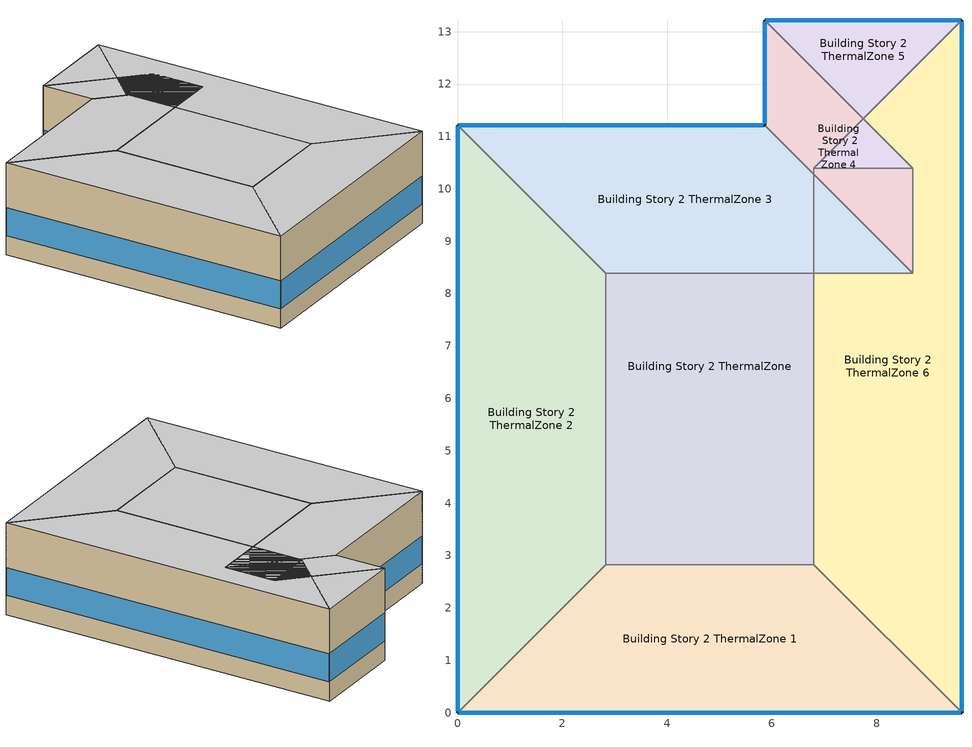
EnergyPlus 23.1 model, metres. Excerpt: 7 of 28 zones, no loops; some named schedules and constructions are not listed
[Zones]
Building Story 2 ThermalZone
 floor adiabatic (Typical Interior Floor): 6.8,2.83 2.83,2.83 2.83,8.39 8.69,8.39 8.69,10.39 6.8,10.39 z3.6
 wall adiabatic (Typical Interior Wall): 2.83,2.83 6.8,2.83 6.8,10.39 8.69,10.39 8.69,8.39 2.83,8.39 2.83,2.83 z3.6:7.2
 ceiling adiabatic (Typical Interior Ceiling): 6.8,10.39 8.69,10.39 8.69,8.39 2.83,8.39 2.83,2.83 6.8,2.83 z7.2
Building Story 2 ThermalZone 1
 floor adiabatic (Typical Interior Ceiling): 9.63,0 0,0 2.83,2.83 6.8,2.83 z3.6
 wall outside (Typical Insulated Steel Framed Exterior Wall R-12.99): 0,0 9.63,0 z3.6:7.2
 wall adiabatic (Typical Interior Wall): 9.63,0 6.8,2.83 2.83,2.83 0,0 z3.6:7.2
 window (U 0.55 SHGC 0.25): 0.03,0 9.6,0 z4.36:5.45
 ceiling adiabatic (Typical Interior Ceiling): 6.8,2.83 2.83,2.83 0,0 9.63,0 z7.2
Building Story 2 ThermalZone 2
 floor adiabatic (Typical Interior Ceiling): 0,0 0,11.22 2.83,8.39 2.83,2.83 z3.6
 wall outside (Typical Insulated Steel Framed Exterior Wall R-12.99): 0,11.22 0,0 z3.6:7.2
 wall adiabatic (Typical Interior Wall): 0,0 2.83,2.83 2.83,8.39 0,11.22 z3.6:7.2
 window (U 0.55 SHGC 0.25): 0,11.19 0,0.03 z4.36:5.45
 ceiling adiabatic (Typical Interior Floor): 2.83,2.83 2.83,8.39 0,11.22 0,0 z7.2
Building Story 2 ThermalZone 3
 floor adiabatic (Typical Interior Ceiling): 0,11.22 5.86,11.22 8.69,8.39 2.83,8.39 z3.6
 wall outside (Typical Insulated Steel Framed Exterior Wall R-12.99): 5.86,11.22 0,11.22 z3.6:7.2
 wall adiabatic (Typical Interior Wall): 0,11.22 2.83,8.39 8.69,8.39 5.86,11.22 z3.6:7.2
 window (U 0.55 SHGC 0.25): 5.84,11.22 0.03,11.22 z4.36:5.45
 ceiling adiabatic (Typical Interior Floor): 2.83,8.39 8.69,8.39 5.86,11.22 0,11.22 z7.2
Building Story 2 ThermalZone 4
 floor adiabatic (Typical Interior Ceiling): 5.86,11.22 5.86,13.22 8.69,10.39 8.69,8.39 z3.6
 wall outside (Typical Insulated Steel Framed Exterior Wall R-12.99): 5.86,13.22 5.86,11.22 z3.6:7.2
 wall adiabatic (Typical Interior Wall): 5.86,11.22 8.69,8.39 8.69,10.39 5.86,13.22 z3.6:7.2
 window (U 0.55 SHGC 0.25): 5.86,13.19 5.86,11.24 z4.36:5.47
 ceiling adiabatic (Typical Interior Floor): 8.69,8.39 8.69,10.39 5.86,13.22 5.86,11.22 z7.2
Building Story 2 ThermalZone 5
 floor adiabatic (Typical Interior Ceiling): 5.86,13.22 9.63,13.22 6.8,10.39 8.69,10.39 z3.6
 wall outside (Typical Insulated Steel Framed Exterior Wall R-12.99): 9.63,13.22 5.86,13.22 z3.6:7.2
 wall adiabatic (Typical Interior Wall): 5.86,13.22 8.69,10.39 6.8,10.39 9.63,13.22 z3.6:7.2
 window (U 0.55 SHGC 0.25): 9.6,13.22 5.89,13.22 z4.36:5.46
 ceiling adiabatic (Typical Interior Floor): 8.69,10.39 6.8,10.39 9.63,13.22 5.86,13.22 z7.2
Building Story 2 ThermalZone 6
 floor adiabatic (Typical Interior Ceiling): 9.63,13.22 9.63,0 6.8,2.83 6.8,10.39 z3.6
 wall outside (Typical Insulated Steel Framed Exterior Wall R-12.99): 9.63,0 9.63,13.22 z3.6:7.2
 wall adiabatic (Typical Interior Wall): 9.63,13.22 6.8,10.39 6.8,2.83 9.63,0 z3.6:7.2
 window (U 0.55 SHGC 0.25): 9.63,0.03 9.63,13.19 z4.36:5.45
 ceiling adiabatic (Typical Interior Floor): 6.8,10.39 6.8,2.83 9.63,0 9.63,13.22 z7.2
[Schedule:Week:Daily]
SchoolSecondary BLDG_LIGHT_MECHANICAL_SCH_2013 Week Rule - Aug30-Sep5: SchoolSecondary BLDG_LIGHT_MECHANICAL_SCH_2013 Wknd Day 1, SchoolSecondary BLDG_LIGHT_MECHANICAL_SCH_2013 Wkdy Day 1, SchoolSecondary BLDG_LIGHT_MECHANICAL_SCH_2013 Wkdy Day 2, SchoolSecondary BLDG_LIGHT_MECHANICAL_SCH_2013 Wkdy Day 2, SchoolSecondary BLDG_LIGHT_MECHANICAL_SCH_2013 Wkdy Day 2, SchoolSecondary BLDG_LIGHT_MECHANICAL_SCH_2013 Wkdy Day 2, SchoolSecondary BLDG_LIGHT_MECHANICAL_SCH_2013 Default, SchoolSecondary BLDG_LIGHT_MECHANICAL_SCH_2013 Default, SchoolSecondary BLDG_LIGHT_MECHANICAL_SCH_2013 Summer Design Day, SchoolSecondary BLDG_LIGHT_MECHANICAL_SCH_2013 Winter Design Day, SchoolSecondary BLDG_LIGHT_MECHANICAL_SCH_2013 Default, SchoolSecondary BLDG_LIGHT_MECHANICAL_SCH_2013 Default
SchoolSecondary BLDG_LIGHT_MECHANICAL_SCH_2013 Week Rule - Sep6-Dec31: SchoolSecondary BLDG_LIGHT_MECHANICAL_SCH_2013 Default, SchoolSecondary BLDG_LIGHT_MECHANICAL_SCH_2013 Wkdy Day 2, SchoolSecondary BLDG_LIGHT_MECHANICAL_SCH_2013 Wkdy Day 2, SchoolSecondary BLDG_LIGHT_MECHANICAL_SCH_2013 Wkdy Day 2, SchoolSecondary BLDG_LIGHT_MECHANICAL_SCH_2013 Wkdy Day 2, SchoolSecondary BLDG_LIGHT_MECHANICAL_SCH_2013 Wkdy Day 2, SchoolSecondary BLDG_LIGHT_MECHANICAL_SCH_2013 Default, SchoolSecondary BLDG_LIGHT_MECHANICAL_SCH_2013 Default, SchoolSecondary BLDG_LIGHT_MECHANICAL_SCH_2013 Summer Design Day, SchoolSecondary BLDG_LIGHT_MECHANICAL_SCH_2013 Winter Design Day, SchoolSecondary BLDG_LIGHT_MECHANICAL_SCH_2013 Default, SchoolSecondary BLDG_LIGHT_MECHANICAL_SCH_2013 Default
SchoolSecondary BLDG_LIGHT_OFFICE_SCH_2013 Week Rule - Jan1-Jan3: SchoolSecondary BLDG_LIGHT_OFFICE_SCH_2013 Wkdy Day, SchoolSecondary BLDG_LIGHT_OFFICE_SCH_2013 Wkdy Day, SchoolSecondary BLDG_LIGHT_OFFICE_SCH_2013 Wkdy Day, SchoolSecondary BLDG_LIGHT_OFFICE_SCH_2013 Wkdy Day, SchoolSecondary BLDG_LIGHT_OFFICE_SCH_2013 Wkdy Day, SchoolSecondary BLDG_LIGHT_OFFICE_SCH_2013 Wkdy Day, SchoolSecondary BLDG_LIGHT_OFFICE_SCH_2013 Wknd Day, SchoolSecondary BLDG_LIGHT_OFFICE_SCH_2013 Default, SchoolSecondary BLDG_LIGHT_OFFICE_SCH_2013 Summer Design Day, SchoolSecondary BLDG_LIGHT_OFFICE_SCH_2013 Winter Design Day, SchoolSecondary BLDG_LIGHT_OFFICE_SCH_2013 Default, SchoolSecondary BLDG_LIGHT_OFFICE_SCH_2013 Default
SchoolSecondary BLDG_LIGHT_OFFICE_SCH_2013 Week Rule - Jan4-Jun27: SchoolSecondary BLDG_LIGHT_OFFICE_SCH_2013 Wknd Day, SchoolSecondary BLDG_LIGHT_OFFICE_SCH_2013 Wkdy Day, SchoolSecondary BLDG_LIGHT_OFFICE_SCH_2013 Wkdy Day, SchoolSecondary BLDG_LIGHT_OFFICE_SCH_2013 Wkdy Day, SchoolSecondary BLDG_LIGHT_OFFICE_SCH_2013 Wkdy Day, SchoolSecondary BLDG_LIGHT_OFFICE_SCH_2013 Wkdy Day, SchoolSecondary BLDG_LIGHT_OFFICE_SCH_2013 Wknd Day, SchoolSecondary BLDG_LIGHT_OFFICE_SCH_2013 Default, SchoolSecondary BLDG_LIGHT_OFFICE_SCH_2013 Summer Design Day, SchoolSecondary BLDG_LIGHT_OFFICE_SCH_2013 Winter Design Day, SchoolSecondary BLDG_LIGHT_OFFICE_SCH_2013 Default, SchoolSecondary BLDG_LIGHT_OFFICE_SCH_2013 Default
SchoolSecondary BLDG_LIGHT_OFFICE_SCH_2013 Week Rule - Jun28-Jul4: SchoolSecondary BLDG_LIGHT_OFFICE_SCH_2013 Wknd Day, SchoolSecondary BLDG_LIGHT_OFFICE_SCH_2013 Wkdy Day, SchoolSecondary BLDG_LIGHT_OFFICE_SCH_2013 Wkdy Day, SchoolSecondary BLDG_LIGHT_OFFICE_SCH_2013 Wkdy Day 1, SchoolSecondary BLDG_LIGHT_OFFICE_SCH_2013 Wkdy Day 1, SchoolSecondary BLDG_LIGHT_OFFICE_SCH_2013 Wkdy Day 1, SchoolSecondary BLDG_LIGHT_OFFICE_SCH_2013 Wknd Day 1, SchoolSecondary BLDG_LIGHT_OFFICE_SCH_2013 Default, SchoolSecondary BLDG_LIGHT_OFFICE_SCH_2013 Summer Design Day, SchoolSecondary BLDG_LIGHT_OFFICE_SCH_2013 Winter Design Day, SchoolSecondary BLDG_LIGHT_OFFICE_SCH_2013 Default, SchoolSecondary BLDG_LIGHT_OFFICE_SCH_2013 Default
SchoolSecondary BLDG_LIGHT_OFFICE_SCH_2013 Week Rule - Jul5-Aug29: SchoolSecondary BLDG_LIGHT_OFFICE_SCH_2013 Wknd Day 1, SchoolSecondary BLDG_LIGHT_OFFICE_SCH_2013 Wkdy Day 1, SchoolSecondary BLDG_LIGHT_OFFICE_SCH_2013 Wkdy Day 1, SchoolSecondary BLDG_LIGHT_OFFICE_SCH_2013 Wkdy Day 1, SchoolSecondary BLDG_LIGHT_OFFICE_SCH_2013 Wkdy Day 1, SchoolSecondary BLDG_LIGHT_OFFICE_SCH_2013 Wkdy Day 1, SchoolSecondary BLDG_LIGHT_OFFICE_SCH_2013 Wknd Day 1, SchoolSecondary BLDG_LIGHT_OFFICE_SCH_2013 Default, SchoolSecondary BLDG_LIGHT_OFFICE_SCH_2013 Summer Design Day, SchoolSecondary BLDG_LIGHT_OFFICE_SCH_2013 Winter Design Day, SchoolSecondary BLDG_LIGHT_OFFICE_SCH_2013 Default, SchoolSecondary BLDG_LIGHT_OFFICE_SCH_2013 Default
SchoolSecondary BLDG_LIGHT_OFFICE_SCH_2013 Week Rule - Aug30-Sep5: SchoolSecondary BLDG_LIGHT_OFFICE_SCH_2013 Wknd Day 1, SchoolSecondary BLDG_LIGHT_OFFICE_SCH_2013 Wkdy Day 1, SchoolSecondary BLDG_LIGHT_OFFICE_SCH_2013 Wkdy Day 2, SchoolSecondary BLDG_LIGHT_OFFICE_SCH_2013 Wkdy Day 2, SchoolSecondary BLDG_LIGHT_OFFICE_SCH_2013 Wkdy Day 2, SchoolSecondary BLDG_LIGHT_OFFICE_SCH_2013 Wkdy Day 2, SchoolSecondary BLDG_LIGHT_OFFICE_SCH_2013 Default, SchoolSecondary BLDG_LIGHT_OFFICE_SCH_2013 Default, SchoolSecondary BLDG_LIGHT_OFFICE_SCH_2013 Summer Design Day, SchoolSecondary BLDG_LIGHT_OFFICE_SCH_2013 Winter Design Day, SchoolSecondary BLDG_LIGHT_OFFICE_SCH_2013 Default, SchoolSecondary BLDG_LIGHT_OFFICE_SCH_2013 Default
SchoolSecondary BLDG_LIGHT_OFFICE_SCH_2013 Week Rule - Sep6-Dec31: SchoolSecondary BLDG_LIGHT_OFFICE_SCH_2013 Default, SchoolSecondary BLDG_LIGHT_OFFICE_SCH_2013 Wkdy Day 2, SchoolSecondary BLDG_LIGHT_OFFICE_SCH_2013 Wkdy Day 2, SchoolSecondary BLDG_LIGHT_OFFICE_SCH_2013 Wkdy Day 2, SchoolSecondary BLDG_LIGHT_OFFICE_SCH_2013 Wkdy Day 2, SchoolSecondary BLDG_LIGHT_OFFICE_SCH_2013 Wkdy Day 2, SchoolSecondary BLDG_LIGHT_OFFICE_SCH_2013 Default, SchoolSecondary BLDG_LIGHT_OFFICE_SCH_2013 Default, SchoolSecondary BLDG_LIGHT_OFFICE_SCH_2013 Summer Design Day, SchoolSecondary BLDG_LIGHT_OFFICE_SCH_2013 Winter Design Day, SchoolSecondary BLDG_LIGHT_OFFICE_SCH_2013 Default, SchoolSecondary BLDG_LIGHT_OFFICE_SCH_2013 Default
SchoolSecondary BLDG_LIGHT_BATH_SCH_2013 Week Rule - Jan1-Jan3: SchoolSecondary BLDG_LIGHT_BATH_SCH_2013 Wkdy Day, SchoolSecondary BLDG_LIGHT_BATH_SCH_2013 Wkdy Day, SchoolSecondary BLDG_LIGHT_BATH_SCH_2013 Wkdy Day, SchoolSecondary BLDG_LIGHT_BATH_SCH_2013 Wkdy Day, SchoolSecondary BLDG_LIGHT_BATH_SCH_2013 Wkdy Day, SchoolSecondary BLDG_LIGHT_BATH_SCH_2013 Wkdy Day, SchoolSecondary BLDG_LIGHT_BATH_SCH_2013 Wknd Day, SchoolSecondary BLDG_LIGHT_BATH_SCH_2013 Default, SchoolSecondary BLDG_LIGHT_BATH_SCH_2013 Summer Design Day, SchoolSecondary BLDG_LIGHT_BATH_SCH_2013 Winter Design Day, SchoolSecondary BLDG_LIGHT_BATH_SCH_2013 Default, SchoolSecondary BLDG_LIGHT_BATH_SCH_2013 Default
SchoolSecondary BLDG_LIGHT_BATH_SCH_2013 Week Rule - Jan4-Jun27: SchoolSecondary BLDG_LIGHT_BATH_SCH_2013 Wknd Day, SchoolSecondary BLDG_LIGHT_BATH_SCH_2013 Wkdy Day, SchoolSecondary BLDG_LIGHT_BATH_SCH_2013 Wkdy Day, SchoolSecondary BLDG_LIGHT_BATH_SCH_2013 Wkdy Day, SchoolSecondary BLDG_LIGHT_BATH_SCH_2013 Wkdy Day, SchoolSecondary BLDG_LIGHT_BATH_SCH_2013 Wkdy Day, SchoolSecondary BLDG_LIGHT_BATH_SCH_2013 Wknd Day, SchoolSecondary BLDG_LIGHT_BATH_SCH_2013 Default, SchoolSecondary BLDG_LIGHT_BATH_SCH_2013 Summer Design Day, SchoolSecondary BLDG_LIGHT_BATH_SCH_2013 Winter Design Day, SchoolSecondary BLDG_LIGHT_BATH_SCH_2013 Default, SchoolSecondary BLDG_LIGHT_BATH_SCH_2013 Default
SchoolSecondary BLDG_LIGHT_BATH_SCH_2013 Week Rule - Jun28-Jul4: SchoolSecondary BLDG_LIGHT_BATH_SCH_2013 Wknd Day, SchoolSecondary BLDG_LIGHT_BATH_SCH_2013 Wkdy Day, SchoolSecondary BLDG_LIGHT_BATH_SCH_2013 Wkdy Day, SchoolSecondary BLDG_LIGHT_BATH_SCH_2013 Wkdy Day 1, SchoolSecondary BLDG_LIGHT_BATH_SCH_2013 Wkdy Day 1, SchoolSecondary BLDG_LIGHT_BATH_SCH_2013 Wkdy Day 1, SchoolSecondary BLDG_LIGHT_BATH_SCH_2013 Wknd Day 1, SchoolSecondary BLDG_LIGHT_BATH_SCH_2013 Default, SchoolSecondary BLDG_LIGHT_BATH_SCH_2013 Summer Design Day, SchoolSecondary BLDG_LIGHT_BATH_SCH_2013 Winter Design Day, SchoolSecondary BLDG_LIGHT_BATH_SCH_2013 Default, SchoolSecondary BLDG_LIGHT_BATH_SCH_2013 Default
SchoolSecondary BLDG_LIGHT_BATH_SCH_2013 Week Rule - Jul5-Aug29: SchoolSecondary BLDG_LIGHT_BATH_SCH_2013 Wknd Day 1, SchoolSecondary BLDG_LIGHT_BATH_SCH_2013 Wkdy Day 1, SchoolSecondary BLDG_LIGHT_BATH_SCH_2013 Wkdy Day 1, SchoolSecondary BLDG_LIGHT_BATH_SCH_2013 Wkdy Day 1, SchoolSecondary BLDG_LIGHT_BATH_SCH_2013 Wkdy Day 1, SchoolSecondary BLDG_LIGHT_BATH_SCH_2013 Wkdy Day 1, SchoolSecondary BLDG_LIGHT_BATH_SCH_2013 Wknd Day 1, SchoolSecondary BLDG_LIGHT_BATH_SCH_2013 Default, SchoolSecondary BLDG_LIGHT_BATH_SCH_2013 Summer Design Day, SchoolSecondary BLDG_LIGHT_BATH_SCH_2013 Winter Design Day, SchoolSecondary BLDG_LIGHT_BATH_SCH_2013 Default, SchoolSecondary BLDG_LIGHT_BATH_SCH_2013 Default
SchoolSecondary BLDG_LIGHT_BATH_SCH_2013 Week Rule - Aug30-Sep5: SchoolSecondary BLDG_LIGHT_BATH_SCH_2013 Wknd Day 1, SchoolSecondary BLDG_LIGHT_BATH_SCH_2013 Wkdy Day 1, SchoolSecondary BLDG_LIGHT_BATH_SCH_2013 Wkdy Day 2, SchoolSecondary BLDG_LIGHT_BATH_SCH_2013 Wkdy Day 2, SchoolSecondary BLDG_LIGHT_BATH_SCH_2013 Wkdy Day 2, SchoolSecondary BLDG_LIGHT_BATH_SCH_2013 Wkdy Day 2, SchoolSecondary BLDG_LIGHT_BATH_SCH_2013 Default, SchoolSecondary BLDG_LIGHT_BATH_SCH_2013 Default, SchoolSecondary BLDG_LIGHT_BATH_SCH_2013 Summer Design Day, SchoolSecondary BLDG_LIGHT_BATH_SCH_2013 Winter Design Day, SchoolSecondary BLDG_LIGHT_BATH_SCH_2013 Default, SchoolSecondary BLDG_LIGHT_BATH_SCH_2013 Default
SchoolSecondary BLDG_LIGHT_BATH_SCH_2013 Week Rule - Sep6-Dec31: SchoolSecondary BLDG_LIGHT_BATH_SCH_2013 Default, SchoolSecondary BLDG_LIGHT_BATH_SCH_2013 Wkdy Day 2, SchoolSecondary BLDG_LIGHT_BATH_SCH_2013 Wkdy Day 2, SchoolSecondary BLDG_LIGHT_BATH_SCH_2013 Wkdy Day 2, SchoolSecondary BLDG_LIGHT_BATH_SCH_2013 Wkdy Day 2, SchoolSecondary BLDG_LIGHT_BATH_SCH_2013 Wkdy Day 2, SchoolSecondary BLDG_LIGHT_BATH_SCH_2013 Default, SchoolSecondary BLDG_LIGHT_BATH_SCH_2013 Default, SchoolSecondary BLDG_LIGHT_BATH_SCH_2013 Summer Design Day, SchoolSecondary BLDG_LIGHT_BATH_SCH_2013 Winter Design Day, SchoolSecondary BLDG_LIGHT_BATH_SCH_2013 Default, SchoolSecondary BLDG_LIGHT_BATH_SCH_2013 Default
SchoolSecondary BLDG_OCC_SCH_Auditorium Week Rule - Jan1-Jan3: SchoolSecondary BLDG_OCC_SCH_Auditorium Wkdy|SmrDsn Day, SchoolSecondary BLDG_OCC_SCH_Auditorium Wkdy|SmrDsn Day, SchoolSecondary BLDG_OCC_SCH_Auditorium Wkdy|SmrDsn Day, SchoolSecondary BLDG_OCC_SCH_Auditorium Wkdy|SmrDsn Day, SchoolSecondary BLDG_OCC_SCH_Auditorium Wkdy|SmrDsn Day, SchoolSecondary BLDG_OCC_SCH_Auditorium Wkdy|SmrDsn Day, SchoolSecondary BLDG_OCC_SCH_Auditorium Wknd Day, SchoolSecondary BLDG_OCC_SCH_Auditorium Default, SchoolSecondary BLDG_OCC_SCH_Auditorium Summer Design Day, SchoolSecondary BLDG_OCC_SCH_Auditorium Winter Design Day, SchoolSecondary BLDG_OCC_SCH_Auditorium Default, SchoolSecondary BLDG_OCC_SCH_Auditorium Default
SchoolSecondary BLDG_OCC_SCH_Auditorium Week Rule - Jan4-Jun27: SchoolSecondary BLDG_OCC_SCH_Auditorium Wknd Day, SchoolSecondary BLDG_OCC_SCH_Auditorium Wkdy|SmrDsn Day, SchoolSecondary BLDG_OCC_SCH_Auditorium Wkdy|SmrDsn Day, SchoolSecondary BLDG_OCC_SCH_Auditorium Wkdy|SmrDsn Day, SchoolSecondary BLDG_OCC_SCH_Auditorium Wkdy|SmrDsn Day, SchoolSecondary BLDG_OCC_SCH_Auditorium Wkdy|SmrDsn Day, SchoolSecondary BLDG_OCC_SCH_Auditorium Wknd Day, SchoolSecondary BLDG_OCC_SCH_Auditorium Default, SchoolSecondary BLDG_OCC_SCH_Auditorium Summer Design Day, SchoolSecondary BLDG_OCC_SCH_Auditorium Winter Design Day, SchoolSecondary BLDG_OCC_SCH_Auditorium Default, SchoolSecondary BLDG_OCC_SCH_Auditorium Default
SchoolSecondary BLDG_OCC_SCH_Auditorium Week Rule - Jun28-Jul4: SchoolSecondary BLDG_OCC_SCH_Auditorium Wknd Day, SchoolSecondary BLDG_OCC_SCH_Auditorium Wkdy|SmrDsn Day, SchoolSecondary BLDG_OCC_SCH_Auditorium Wkdy|SmrDsn Day, SchoolSecondary BLDG_OCC_SCH_Auditorium Wkdy|SmrDsn Day 1, SchoolSecondary BLDG_OCC_SCH_Auditorium Wkdy|SmrDsn Day 1, SchoolSecondary BLDG_OCC_SCH_Auditorium Wkdy|SmrDsn Day 1, SchoolSecondary BLDG_OCC_SCH_Auditorium Wknd Day 1, SchoolSecondary BLDG_OCC_SCH_Auditorium Default, SchoolSecondary BLDG_OCC_SCH_Auditorium Summer Design Day, SchoolSecondary BLDG_OCC_SCH_Auditorium Winter Design Day, SchoolSecondary BLDG_OCC_SCH_Auditorium Default, SchoolSecondary BLDG_OCC_SCH_Auditorium Default
SchoolSecondary BLDG_OCC_SCH_Auditorium Week Rule - Jul5-Aug29: SchoolSecondary BLDG_OCC_SCH_Auditorium Wknd Day 1, SchoolSecondary BLDG_OCC_SCH_Auditorium Wkdy|SmrDsn Day 1, SchoolSecondary BLDG_OCC_SCH_Auditorium Wkdy|SmrDsn Day 1, SchoolSecondary BLDG_OCC_SCH_Auditorium Wkdy|SmrDsn Day 1, SchoolSecondary BLDG_OCC_SCH_Auditorium Wkdy|SmrDsn Day 1, SchoolSecondary BLDG_OCC_SCH_Auditorium Wkdy|SmrDsn Day 1, SchoolSecondary BLDG_OCC_SCH_Auditorium Wknd Day 1, SchoolSecondary BLDG_OCC_SCH_Auditorium Default, SchoolSecondary BLDG_OCC_SCH_Auditorium Summer Design Day, SchoolSecondary BLDG_OCC_SCH_Auditorium Winter Design Day, SchoolSecondary BLDG_OCC_SCH_Auditorium Default, SchoolSecondary BLDG_OCC_SCH_Auditorium Default
SchoolSecondary BLDG_OCC_SCH_Auditorium Week Rule - Aug30-Sep5: SchoolSecondary BLDG_OCC_SCH_Auditorium Wknd Day 1, SchoolSecondary BLDG_OCC_SCH_Auditorium Wkdy|SmrDsn Day 1, SchoolSecondary BLDG_OCC_SCH_Auditorium Wkdy|SmrDsn Day 2, SchoolSecondary BLDG_OCC_SCH_Auditorium Wkdy|SmrDsn Day 2, SchoolSecondary BLDG_OCC_SCH_Auditorium Wkdy|SmrDsn Day 2, SchoolSecondary BLDG_OCC_SCH_Auditorium Wkdy|SmrDsn Day 2, SchoolSecondary BLDG_OCC_SCH_Auditorium Default, SchoolSecondary BLDG_OCC_SCH_Auditorium Default, SchoolSecondary BLDG_OCC_SCH_Auditorium Summer Design Day, SchoolSecondary BLDG_OCC_SCH_Auditorium Winter Design Day, SchoolSecondary BLDG_OCC_SCH_Auditorium Default, SchoolSecondary BLDG_OCC_SCH_Auditorium Default
SchoolSecondary BLDG_OCC_SCH_Auditorium Week Rule - Sep6-Dec31: SchoolSecondary BLDG_OCC_SCH_Auditorium Default, SchoolSecondary BLDG_OCC_SCH_Auditorium Wkdy|SmrDsn Day 2, SchoolSecondary BLDG_OCC_SCH_Auditorium Wkdy|SmrDsn Day 2, SchoolSecondary BLDG_OCC_SCH_Auditorium Wkdy|SmrDsn Day 2, SchoolSecondary BLDG_OCC_SCH_Auditorium Wkdy|SmrDsn Day 2, SchoolSecondary BLDG_OCC_SCH_Auditorium Wkdy|SmrDsn Day 2, SchoolSecondary BLDG_OCC_SCH_Auditorium Default, SchoolSecondary BLDG_OCC_SCH_Auditorium Default, SchoolSecondary BLDG_OCC_SCH_Auditorium Summer Design Day, SchoolSecondary BLDG_OCC_SCH_Auditorium Winter Design Day, SchoolSecondary BLDG_OCC_SCH_Auditorium Default, SchoolSecondary BLDG_OCC_SCH_Auditorium Default
SchoolSecondary ACTIVITY_SCH Week Rule - Jan1-Dec31: SchoolSecondary ACTIVITY_SCH Default, SchoolSecondary ACTIVITY_SCH Default, SchoolSecondary ACTIVITY_SCH Default, SchoolSecondary ACTIVITY_SCH Default, SchoolSecondary ACTIVITY_SCH Default, SchoolSecondary ACTIVITY_SCH Default, SchoolSecondary ACTIVITY_SCH Default, SchoolSecondary ACTIVITY_SCH Default, SchoolSecondary ACTIVITY_SCH Summer Design Day, SchoolSecondary ACTIVITY_SCH Winter Design Day, SchoolSecondary ACTIVITY_SCH Default, SchoolSecondary ACTIVITY_SCH Default
SchoolSecondary BLDG_OCC_SCH_Cafeteria Week Rule - Jan1-Jan3: SchoolSecondary BLDG_OCC_SCH_Cafeteria Wkdy|SmrDsn Day, SchoolSecondary BLDG_OCC_SCH_Cafeteria Wkdy|SmrDsn Day, SchoolSecondary BLDG_OCC_SCH_Cafeteria Wkdy|SmrDsn Day, SchoolSecondary BLDG_OCC_SCH_Cafeteria Wkdy|SmrDsn Day, SchoolSecondary BLDG_OCC_SCH_Cafeteria Wkdy|SmrDsn Day, SchoolSecondary BLDG_OCC_SCH_Cafeteria Wkdy|SmrDsn Day, SchoolSecondary BLDG_OCC_SCH_Cafeteria Wknd Day, SchoolSecondary BLDG_OCC_SCH_Cafeteria Default, SchoolSecondary BLDG_OCC_SCH_Cafeteria Summer Design Day, SchoolSecondary BLDG_OCC_SCH_Cafeteria Winter Design Day, SchoolSecondary BLDG_OCC_SCH_Cafeteria Default, SchoolSecondary BLDG_OCC_SCH_Cafeteria Default
SchoolSecondary BLDG_OCC_SCH_Cafeteria Week Rule - Jan4-Jun27: SchoolSecondary BLDG_OCC_SCH_Cafeteria Wknd Day, SchoolSecondary BLDG_OCC_SCH_Cafeteria Wkdy|SmrDsn Day, SchoolSecondary BLDG_OCC_SCH_Cafeteria Wkdy|SmrDsn Day, SchoolSecondary BLDG_OCC_SCH_Cafeteria Wkdy|SmrDsn Day, SchoolSecondary BLDG_OCC_SCH_Cafeteria Wkdy|SmrDsn Day, SchoolSecondary BLDG_OCC_SCH_Cafeteria Wkdy|SmrDsn Day, SchoolSecondary BLDG_OCC_SCH_Cafeteria Wknd Day, SchoolSecondary BLDG_OCC_SCH_Cafeteria Default, SchoolSecondary BLDG_OCC_SCH_Cafeteria Summer Design Day, SchoolSecondary BLDG_OCC_SCH_Cafeteria Winter Design Day, SchoolSecondary BLDG_OCC_SCH_Cafeteria Default, SchoolSecondary BLDG_OCC_SCH_Cafeteria Default
SchoolSecondary BLDG_OCC_SCH_Cafeteria Week Rule - Jun28-Jul4: SchoolSecondary BLDG_OCC_SCH_Cafeteria Wknd Day, SchoolSecondary BLDG_OCC_SCH_Cafeteria Wkdy|SmrDsn Day, SchoolSecondary BLDG_OCC_SCH_Cafeteria Wkdy|SmrDsn Day, SchoolSecondary BLDG_OCC_SCH_Cafeteria Wkdy|SmrDsn Day 1, SchoolSecondary BLDG_OCC_SCH_Cafeteria Wkdy|SmrDsn Day 1, SchoolSecondary BLDG_OCC_SCH_Cafeteria Wkdy|SmrDsn Day 1, SchoolSecondary BLDG_OCC_SCH_Cafeteria Wknd Day 1, SchoolSecondary BLDG_OCC_SCH_Cafeteria Default, SchoolSecondary BLDG_OCC_SCH_Cafeteria Summer Design Day, SchoolSecondary BLDG_OCC_SCH_Cafeteria Winter Design Day, SchoolSecondary BLDG_OCC_SCH_Cafeteria Default, SchoolSecondary BLDG_OCC_SCH_Cafeteria Default
SchoolSecondary BLDG_OCC_SCH_Cafeteria Week Rule - Jul5-Aug29: SchoolSecondary BLDG_OCC_SCH_Cafeteria Wknd Day 1, SchoolSecondary BLDG_OCC_SCH_Cafeteria Wkdy|SmrDsn Day 1, SchoolSecondary BLDG_OCC_SCH_Cafeteria Wkdy|SmrDsn Day 1, SchoolSecondary BLDG_OCC_SCH_Cafeteria Wkdy|SmrDsn Day 1, SchoolSecondary BLDG_OCC_SCH_Cafeteria Wkdy|SmrDsn Day 1, SchoolSecondary BLDG_OCC_SCH_Cafeteria Wkdy|SmrDsn Day 1, SchoolSecondary BLDG_OCC_SCH_Cafeteria Wknd Day 1, SchoolSecondary BLDG_OCC_SCH_Cafeteria Default, SchoolSecondary BLDG_OCC_SCH_Cafeteria Summer Design Day, SchoolSecondary BLDG_OCC_SCH_Cafeteria Winter Design Day, SchoolSecondary BLDG_OCC_SCH_Cafeteria Default, SchoolSecondary BLDG_OCC_SCH_Cafeteria Default
SchoolSecondary BLDG_OCC_SCH_Cafeteria Week Rule - Aug30-Sep5: SchoolSecondary BLDG_OCC_SCH_Cafeteria Wknd Day 1, SchoolSecondary BLDG_OCC_SCH_Cafeteria Wkdy|SmrDsn Day 1, SchoolSecondary BLDG_OCC_SCH_Cafeteria Wkdy|SmrDsn Day 2, SchoolSecondary BLDG_OCC_SCH_Cafeteria Wkdy|SmrDsn Day 2, SchoolSecondary BLDG_OCC_SCH_Cafeteria Wkdy|SmrDsn Day 2, SchoolSecondary BLDG_OCC_SCH_Cafeteria Wkdy|SmrDsn Day 2, SchoolSecondary BLDG_OCC_SCH_Cafeteria Default, SchoolSecondary BLDG_OCC_SCH_Cafeteria Default, SchoolSecondary BLDG_OCC_SCH_Cafeteria Summer Design Day, SchoolSecondary BLDG_OCC_SCH_Cafeteria Winter Design Day, SchoolSecondary BLDG_OCC_SCH_Cafeteria Default, SchoolSecondary BLDG_OCC_SCH_Cafeteria Default
SchoolSecondary BLDG_OCC_SCH_Cafeteria Week Rule - Sep6-Dec31: SchoolSecondary BLDG_OCC_SCH_Cafeteria Default, SchoolSecondary BLDG_OCC_SCH_Cafeteria Wkdy|SmrDsn Day 2, SchoolSecondary BLDG_OCC_SCH_Cafeteria Wkdy|SmrDsn Day 2, SchoolSecondary BLDG_OCC_SCH_Cafeteria Wkdy|SmrDsn Day 2, SchoolSecondary BLDG_OCC_SCH_Cafeteria Wkdy|SmrDsn Day 2, SchoolSecondary BLDG_OCC_SCH_Cafeteria Wkdy|SmrDsn Day 2, SchoolSecondary BLDG_OCC_SCH_Cafeteria Default, SchoolSecondary BLDG_OCC_SCH_Cafeteria Default, SchoolSecondary BLDG_OCC_SCH_Cafeteria Summer Design Day, SchoolSecondary BLDG_OCC_SCH_Cafeteria Winter Design Day, SchoolSecondary BLDG_OCC_SCH_Cafeteria Default, SchoolSecondary BLDG_OCC_SCH_Cafeteria Default
SchoolSecondary BLDG_OCC_SCH_Extend Week Rule - Jan1-Jan3: SchoolSecondary BLDG_OCC_SCH_Extend Wkdy|SmrDsn Day, SchoolSecondary BLDG_OCC_SCH_Extend Wkdy|SmrDsn Day, SchoolSecondary BLDG_OCC_SCH_Extend Wkdy|SmrDsn Day, SchoolSecondary BLDG_OCC_SCH_Extend Wkdy|SmrDsn Day, SchoolSecondary BLDG_OCC_SCH_Extend Wkdy|SmrDsn Day, SchoolSecondary BLDG_OCC_SCH_Extend Wkdy|SmrDsn Day, SchoolSecondary BLDG_OCC_SCH_Extend Wknd Day, SchoolSecondary BLDG_OCC_SCH_Extend Default, SchoolSecondary BLDG_OCC_SCH_Extend Summer Design Day, SchoolSecondary BLDG_OCC_SCH_Extend Winter Design Day, SchoolSecondary BLDG_OCC_SCH_Extend Default, SchoolSecondary BLDG_OCC_SCH_Extend Default
SchoolSecondary BLDG_OCC_SCH_Extend Week Rule - Jan4-Jun27: SchoolSecondary BLDG_OCC_SCH_Extend Wknd Day, SchoolSecondary BLDG_OCC_SCH_Extend Wkdy|SmrDsn Day, SchoolSecondary BLDG_OCC_SCH_Extend Wkdy|SmrDsn Day, SchoolSecondary BLDG_OCC_SCH_Extend Wkdy|SmrDsn Day, SchoolSecondary BLDG_OCC_SCH_Extend Wkdy|SmrDsn Day, SchoolSecondary BLDG_OCC_SCH_Extend Wkdy|SmrDsn Day, SchoolSecondary BLDG_OCC_SCH_Extend Wknd Day, SchoolSecondary BLDG_OCC_SCH_Extend Default, SchoolSecondary BLDG_OCC_SCH_Extend Summer Design Day, SchoolSecondary BLDG_OCC_SCH_Extend Winter Design Day, SchoolSecondary BLDG_OCC_SCH_Extend Default, SchoolSecondary BLDG_OCC_SCH_Extend Default
SchoolSecondary BLDG_OCC_SCH_Extend Week Rule - Jun28-Jul4: SchoolSecondary BLDG_OCC_SCH_Extend Wknd Day, SchoolSecondary BLDG_OCC_SCH_Extend Wkdy|SmrDsn Day, SchoolSecondary BLDG_OCC_SCH_Extend Wkdy|SmrDsn Day, SchoolSecondary BLDG_OCC_SCH_Extend Wkdy|SmrDsn Day 1, SchoolSecondary BLDG_OCC_SCH_Extend Wkdy|SmrDsn Day 1, SchoolSecondary BLDG_OCC_SCH_Extend Wkdy|SmrDsn Day 1, SchoolSecondary BLDG_OCC_SCH_Extend Wknd Day 1, SchoolSecondary BLDG_OCC_SCH_Extend Default, SchoolSecondary BLDG_OCC_SCH_Extend Summer Design Day, SchoolSecondary BLDG_OCC_SCH_Extend Winter Design Day, SchoolSecondary BLDG_OCC_SCH_Extend Default, SchoolSecondary BLDG_OCC_SCH_Extend Default
SchoolSecondary BLDG_OCC_SCH_Extend Week Rule - Jul5-Aug29: SchoolSecondary BLDG_OCC_SCH_Extend Wknd Day 1, SchoolSecondary BLDG_OCC_SCH_Extend Wkdy|SmrDsn Day 1, SchoolSecondary BLDG_OCC_SCH_Extend Wkdy|SmrDsn Day 1, SchoolSecondary BLDG_OCC_SCH_Extend Wkdy|SmrDsn Day 1, SchoolSecondary BLDG_OCC_SCH_Extend Wkdy|SmrDsn Day 1, SchoolSecondary BLDG_OCC_SCH_Extend Wkdy|SmrDsn Day 1, SchoolSecondary BLDG_OCC_SCH_Extend Wknd Day 1, SchoolSecondary BLDG_OCC_SCH_Extend Default, SchoolSecondary BLDG_OCC_SCH_Extend Summer Design Day, SchoolSecondary BLDG_OCC_SCH_Extend Winter Design Day, SchoolSecondary BLDG_OCC_SCH_Extend Default, SchoolSecondary BLDG_OCC_SCH_Extend Default
SchoolSecondary BLDG_OCC_SCH_Extend Week Rule - Aug30-Sep5: SchoolSecondary BLDG_OCC_SCH_Extend Wknd Day 1, SchoolSecondary BLDG_OCC_SCH_Extend Wkdy|SmrDsn Day 1, SchoolSecondary BLDG_OCC_SCH_Extend Wkdy|SmrDsn Day 2, SchoolSecondary BLDG_OCC_SCH_Extend Wkdy|SmrDsn Day 2, SchoolSecondary BLDG_OCC_SCH_Extend Wkdy|SmrDsn Day 2, SchoolSecondary BLDG_OCC_SCH_Extend Wkdy|SmrDsn Day 2, SchoolSecondary BLDG_OCC_SCH_Extend Default, SchoolSecondary BLDG_OCC_SCH_Extend Default, SchoolSecondary BLDG_OCC_SCH_Extend Summer Design Day, SchoolSecondary BLDG_OCC_SCH_Extend Winter Design Day, SchoolSecondary BLDG_OCC_SCH_Extend Default, SchoolSecondary BLDG_OCC_SCH_Extend Default
SchoolSecondary BLDG_OCC_SCH_Extend Week Rule - Sep6-Dec31: SchoolSecondary BLDG_OCC_SCH_Extend Default, SchoolSecondary BLDG_OCC_SCH_Extend Wkdy|SmrDsn Day 2, SchoolSecondary BLDG_OCC_SCH_Extend Wkdy|SmrDsn Day 2, SchoolSecondary BLDG_OCC_SCH_Extend Wkdy|SmrDsn Day 2, SchoolSecondary BLDG_OCC_SCH_Extend Wkdy|SmrDsn Day 2, SchoolSecondary BLDG_OCC_SCH_Extend Wkdy|SmrDsn Day 2, SchoolSecondary BLDG_OCC_SCH_Extend Default, SchoolSecondary BLDG_OCC_SCH_Extend Default, SchoolSecondary BLDG_OCC_SCH_Extend Summer Design Day, SchoolSecondary BLDG_OCC_SCH_Extend Winter Design Day, SchoolSecondary BLDG_OCC_SCH_Extend Default, SchoolSecondary BLDG_OCC_SCH_Extend Default
SchoolSecondary BLDG_OCC_SCH_Gym Week Rule - Jan1-Jan3: SchoolSecondary BLDG_OCC_SCH_Gym Wkdy|SmrDsn Day, SchoolSecondary BLDG_OCC_SCH_Gym Wkdy|SmrDsn Day, SchoolSecondary BLDG_OCC_SCH_Gym Wkdy|SmrDsn Day, SchoolSecondary BLDG_OCC_SCH_Gym Wkdy|SmrDsn Day, SchoolSecondary BLDG_OCC_SCH_Gym Wkdy|SmrDsn Day, SchoolSecondary BLDG_OCC_SCH_Gym Wkdy|SmrDsn Day, SchoolSecondary BLDG_OCC_SCH_Gym Wknd Day, SchoolSecondary BLDG_OCC_SCH_Gym Default, SchoolSecondary BLDG_OCC_SCH_Gym Summer Design Day, SchoolSecondary BLDG_OCC_SCH_Gym Winter Design Day, SchoolSecondary BLDG_OCC_SCH_Gym Default, SchoolSecondary BLDG_OCC_SCH_Gym Default
SchoolSecondary BLDG_OCC_SCH_Gym Week Rule - Jan4-Jun27: SchoolSecondary BLDG_OCC_SCH_Gym Wknd Day, SchoolSecondary BLDG_OCC_SCH_Gym Wkdy|SmrDsn Day, SchoolSecondary BLDG_OCC_SCH_Gym Wkdy|SmrDsn Day, SchoolSecondary BLDG_OCC_SCH_Gym Wkdy|SmrDsn Day, SchoolSecondary BLDG_OCC_SCH_Gym Wkdy|SmrDsn Day, SchoolSecondary BLDG_OCC_SCH_Gym Wkdy|SmrDsn Day, SchoolSecondary BLDG_OCC_SCH_Gym Wknd Day, SchoolSecondary BLDG_OCC_SCH_Gym Default, SchoolSecondary BLDG_OCC_SCH_Gym Summer Design Day, SchoolSecondary BLDG_OCC_SCH_Gym Winter Design Day, SchoolSecondary BLDG_OCC_SCH_Gym Default, SchoolSecondary BLDG_OCC_SCH_Gym Default
SchoolSecondary BLDG_OCC_SCH_Gym Week Rule - Jun28-Jul4: SchoolSecondary BLDG_OCC_SCH_Gym Wknd Day, SchoolSecondary BLDG_OCC_SCH_Gym Wkdy|SmrDsn Day, SchoolSecondary BLDG_OCC_SCH_Gym Wkdy|SmrDsn Day, SchoolSecondary BLDG_OCC_SCH_Gym Wkdy|SmrDsn Day 1, SchoolSecondary BLDG_OCC_SCH_Gym Wkdy|SmrDsn Day 1, SchoolSecondary BLDG_OCC_SCH_Gym Wkdy|SmrDsn Day 1, SchoolSecondary BLDG_OCC_SCH_Gym Wknd Day 1, SchoolSecondary BLDG_OCC_SCH_Gym Default, SchoolSecondary BLDG_OCC_SCH_Gym Summer Design Day, SchoolSecondary BLDG_OCC_SCH_Gym Winter Design Day, SchoolSecondary BLDG_OCC_SCH_Gym Default, SchoolSecondary BLDG_OCC_SCH_Gym Default
SchoolSecondary BLDG_OCC_SCH_Gym Week Rule - Jul5-Aug29: SchoolSecondary BLDG_OCC_SCH_Gym Wknd Day 1, SchoolSecondary BLDG_OCC_SCH_Gym Wkdy|SmrDsn Day 1, SchoolSecondary BLDG_OCC_SCH_Gym Wkdy|SmrDsn Day 1, SchoolSecondary BLDG_OCC_SCH_Gym Wkdy|SmrDsn Day 1, SchoolSecondary BLDG_OCC_SCH_Gym Wkdy|SmrDsn Day 1, SchoolSecondary BLDG_OCC_SCH_Gym Wkdy|SmrDsn Day 1, SchoolSecondary BLDG_OCC_SCH_Gym Wknd Day 1, SchoolSecondary BLDG_OCC_SCH_Gym Default, SchoolSecondary BLDG_OCC_SCH_Gym Summer Design Day, SchoolSecondary BLDG_OCC_SCH_Gym Winter Design Day, SchoolSecondary BLDG_OCC_SCH_Gym Default, SchoolSecondary BLDG_OCC_SCH_Gym Default
SchoolSecondary BLDG_OCC_SCH_Gym Week Rule - Aug30-Sep5: SchoolSecondary BLDG_OCC_SCH_Gym Wknd Day 1, SchoolSecondary BLDG_OCC_SCH_Gym Wkdy|SmrDsn Day 1, SchoolSecondary BLDG_OCC_SCH_Gym Wkdy|SmrDsn Day 2, SchoolSecondary BLDG_OCC_SCH_Gym Wkdy|SmrDsn Day 2, SchoolSecondary BLDG_OCC_SCH_Gym Wkdy|SmrDsn Day 2, SchoolSecondary BLDG_OCC_SCH_Gym Wkdy|SmrDsn Day 2, SchoolSecondary BLDG_OCC_SCH_Gym Default, SchoolSecondary BLDG_OCC_SCH_Gym Default, SchoolSecondary BLDG_OCC_SCH_Gym Summer Design Day, SchoolSecondary BLDG_OCC_SCH_Gym Winter Design Day, SchoolSecondary BLDG_OCC_SCH_Gym Default, SchoolSecondary BLDG_OCC_SCH_Gym Default
SchoolSecondary BLDG_OCC_SCH_Gym Week Rule - Sep6-Dec31: SchoolSecondary BLDG_OCC_SCH_Gym Default, SchoolSecondary BLDG_OCC_SCH_Gym Wkdy|SmrDsn Day 2, SchoolSecondary BLDG_OCC_SCH_Gym Wkdy|SmrDsn Day 2, SchoolSecondary BLDG_OCC_SCH_Gym Wkdy|SmrDsn Day 2, SchoolSecondary BLDG_OCC_SCH_Gym Wkdy|SmrDsn Day 2, SchoolSecondary BLDG_OCC_SCH_Gym Wkdy|SmrDsn Day 2, SchoolSecondary BLDG_OCC_SCH_Gym Default, SchoolSecondary BLDG_OCC_SCH_Gym Default, SchoolSecondary BLDG_OCC_SCH_Gym Summer Design Day, SchoolSecondary BLDG_OCC_SCH_Gym Winter Design Day, SchoolSecondary BLDG_OCC_SCH_Gym Default, SchoolSecondary BLDG_OCC_SCH_Gym Default
SchoolSecondary BLDG_OCC_SCH Week Rule - Jan1-Jan3: SchoolSecondary BLDG_OCC_SCH Wkdy|SmrDsn Day, SchoolSecondary BLDG_OCC_SCH Wkdy|SmrDsn Day, SchoolSecondary BLDG_OCC_SCH Wkdy|SmrDsn Day, SchoolSecondary BLDG_OCC_SCH Wkdy|SmrDsn Day, SchoolSecondary BLDG_OCC_SCH Wkdy|SmrDsn Day, SchoolSecondary BLDG_OCC_SCH Wkdy|SmrDsn Day, SchoolSecondary BLDG_OCC_SCH Wknd Day, SchoolSecondary BLDG_OCC_SCH Default, SchoolSecondary BLDG_OCC_SCH Summer Design Day, SchoolSecondary BLDG_OCC_SCH Winter Design Day, SchoolSecondary BLDG_OCC_SCH Default, SchoolSecondary BLDG_OCC_SCH Default
SchoolSecondary BLDG_OCC_SCH Week Rule - Jan4-Jun13: SchoolSecondary BLDG_OCC_SCH Wknd Day, SchoolSecondary BLDG_OCC_SCH Wkdy|SmrDsn Day, SchoolSecondary BLDG_OCC_SCH Wkdy|SmrDsn Day, SchoolSecondary BLDG_OCC_SCH Wkdy|SmrDsn Day, SchoolSecondary BLDG_OCC_SCH Wkdy|SmrDsn Day, SchoolSecondary BLDG_OCC_SCH Wkdy|SmrDsn Day, SchoolSecondary BLDG_OCC_SCH Wknd Day, SchoolSecondary BLDG_OCC_SCH Default, SchoolSecondary BLDG_OCC_SCH Summer Design Day, SchoolSecondary BLDG_OCC_SCH Winter Design Day, SchoolSecondary BLDG_OCC_SCH Default, SchoolSecondary BLDG_OCC_SCH Default
SchoolSecondary BLDG_OCC_SCH Week Rule - Jun14-Jun20: SchoolSecondary BLDG_OCC_SCH Wknd Day, SchoolSecondary BLDG_OCC_SCH Wkdy|SmrDsn Day, SchoolSecondary BLDG_OCC_SCH Wkdy|SmrDsn Day 1, SchoolSecondary BLDG_OCC_SCH Wkdy|SmrDsn Day 1, SchoolSecondary BLDG_OCC_SCH Wkdy|SmrDsn Day 1, SchoolSecondary BLDG_OCC_SCH Wkdy|SmrDsn Day 1, SchoolSecondary BLDG_OCC_SCH Wknd Day 1, SchoolSecondary BLDG_OCC_SCH Default, SchoolSecondary BLDG_OCC_SCH Summer Design Day, SchoolSecondary BLDG_OCC_SCH Winter Design Day, SchoolSecondary BLDG_OCC_SCH Default, SchoolSecondary BLDG_OCC_SCH Default
SchoolSecondary BLDG_OCC_SCH Week Rule - Jun21-Sep12: SchoolSecondary BLDG_OCC_SCH Wknd Day 1, SchoolSecondary BLDG_OCC_SCH Wkdy|SmrDsn Day 1, SchoolSecondary BLDG_OCC_SCH Wkdy|SmrDsn Day 1, SchoolSecondary BLDG_OCC_SCH Wkdy|SmrDsn Day 1, SchoolSecondary BLDG_OCC_SCH Wkdy|SmrDsn Day 1, SchoolSecondary BLDG_OCC_SCH Wkdy|SmrDsn Day 1, SchoolSecondary BLDG_OCC_SCH Wknd Day 1, SchoolSecondary BLDG_OCC_SCH Default, SchoolSecondary BLDG_OCC_SCH Summer Design Day, SchoolSecondary BLDG_OCC_SCH Winter Design Day, SchoolSecondary BLDG_OCC_SCH Default, SchoolSecondary BLDG_OCC_SCH Default
SchoolSecondary BLDG_OCC_SCH Week Rule - Sep13-Sep19: SchoolSecondary BLDG_OCC_SCH Wknd Day 1, SchoolSecondary BLDG_OCC_SCH Wkdy|SmrDsn Day 1, SchoolSecondary BLDG_OCC_SCH Wkdy|SmrDsn Day 1, SchoolSecondary BLDG_OCC_SCH Wkdy|SmrDsn Day 2, SchoolSecondary BLDG_OCC_SCH Wkdy|SmrDsn Day 2, SchoolSecondary BLDG_OCC_SCH Wkdy|SmrDsn Day 2, SchoolSecondary BLDG_OCC_SCH Default, SchoolSecondary BLDG_OCC_SCH Default, SchoolSecondary BLDG_OCC_SCH Summer Design Day, SchoolSecondary BLDG_OCC_SCH Winter Design Day, SchoolSecondary BLDG_OCC_SCH Default, SchoolSecondary BLDG_OCC_SCH Default
SchoolSecondary BLDG_OCC_SCH Week Rule - Sep20-Dec31: SchoolSecondary BLDG_OCC_SCH Default, SchoolSecondary BLDG_OCC_SCH Wkdy|SmrDsn Day 2, SchoolSecondary BLDG_OCC_SCH Wkdy|SmrDsn Day 2, SchoolSecondary BLDG_OCC_SCH Wkdy|SmrDsn Day 2, SchoolSecondary BLDG_OCC_SCH Wkdy|SmrDsn Day 2, SchoolSecondary BLDG_OCC_SCH Wkdy|SmrDsn Day 2, SchoolSecondary BLDG_OCC_SCH Default, SchoolSecondary BLDG_OCC_SCH Default, SchoolSecondary BLDG_OCC_SCH Summer Design Day, SchoolSecondary BLDG_OCC_SCH Winter Design Day, SchoolSecondary BLDG_OCC_SCH Default, SchoolSecondary BLDG_OCC_SCH Default
SchoolSecondary BLDG_OCC_SCH_Offices Week Rule - Jan1-Jan3: SchoolSecondary BLDG_OCC_SCH_Offices Wkdy|SmrDsn Day, SchoolSecondary BLDG_OCC_SCH_Offices Wkdy|SmrDsn Day, SchoolSecondary BLDG_OCC_SCH_Offices Wkdy|SmrDsn Day, SchoolSecondary BLDG_OCC_SCH_Offices Wkdy|SmrDsn Day, SchoolSecondary BLDG_OCC_SCH_Offices Wkdy|SmrDsn Day, SchoolSecondary BLDG_OCC_SCH_Offices Wkdy|SmrDsn Day, SchoolSecondary BLDG_OCC_SCH_Offices Wknd Day, SchoolSecondary BLDG_OCC_SCH_Offices Default, SchoolSecondary BLDG_OCC_SCH_Offices Summer Design Day, SchoolSecondary BLDG_OCC_SCH_Offices Winter Design Day, SchoolSecondary BLDG_OCC_SCH_Offices Default, SchoolSecondary BLDG_OCC_SCH_Offices Default
SchoolSecondary BLDG_OCC_SCH_Offices Week Rule - Jan4-Jun27: SchoolSecondary BLDG_OCC_SCH_Offices Wknd Day, SchoolSecondary BLDG_OCC_SCH_Offices Wkdy|SmrDsn Day, SchoolSecondary BLDG_OCC_SCH_Offices Wkdy|SmrDsn Day, SchoolSecondary BLDG_OCC_SCH_Offices Wkdy|SmrDsn Day, SchoolSecondary BLDG_OCC_SCH_Offices Wkdy|SmrDsn Day, SchoolSecondary BLDG_OCC_SCH_Offices Wkdy|SmrDsn Day, SchoolSecondary BLDG_OCC_SCH_Offices Wknd Day, SchoolSecondary BLDG_OCC_SCH_Offices Default, SchoolSecondary BLDG_OCC_SCH_Offices Summer Design Day, SchoolSecondary BLDG_OCC_SCH_Offices Winter Design Day, SchoolSecondary BLDG_OCC_SCH_Offices Default, SchoolSecondary BLDG_OCC_SCH_Offices Default
SchoolSecondary BLDG_OCC_SCH_Offices Week Rule - Jun28-Jul4: SchoolSecondary BLDG_OCC_SCH_Offices Wknd Day, SchoolSecondary BLDG_OCC_SCH_Offices Wkdy|SmrDsn Day, SchoolSecondary BLDG_OCC_SCH_Offices Wkdy|SmrDsn Day, SchoolSecondary BLDG_OCC_SCH_Offices Wkdy|SmrDsn Day 1, SchoolSecondary BLDG_OCC_SCH_Offices Wkdy|SmrDsn Day 1, SchoolSecondary BLDG_OCC_SCH_Offices Wkdy|SmrDsn Day 1, SchoolSecondary BLDG_OCC_SCH_Offices Wknd Day 1, SchoolSecondary BLDG_OCC_SCH_Offices Default, SchoolSecondary BLDG_OCC_SCH_Offices Summer Design Day, SchoolSecondary BLDG_OCC_SCH_Offices Winter Design Day, SchoolSecondary BLDG_OCC_SCH_Offices Default, SchoolSecondary BLDG_OCC_SCH_Offices Default
SchoolSecondary BLDG_OCC_SCH_Offices Week Rule - Jul5-Aug29: SchoolSecondary BLDG_OCC_SCH_Offices Wknd Day 1, SchoolSecondary BLDG_OCC_SCH_Offices Wkdy|SmrDsn Day 1, SchoolSecondary BLDG_OCC_SCH_Offices Wkdy|SmrDsn Day 1, SchoolSecondary BLDG_OCC_SCH_Offices Wkdy|SmrDsn Day 1, SchoolSecondary BLDG_OCC_SCH_Offices Wkdy|SmrDsn Day 1, SchoolSecondary BLDG_OCC_SCH_Offices Wkdy|SmrDsn Day 1, SchoolSecondary BLDG_OCC_SCH_Offices Wknd Day 1, SchoolSecondary BLDG_OCC_SCH_Offices Default, SchoolSecondary BLDG_OCC_SCH_Offices Summer Design Day, SchoolSecondary BLDG_OCC_SCH_Offices Winter Design Day, SchoolSecondary BLDG_OCC_SCH_Offices Default, SchoolSecondary BLDG_OCC_SCH_Offices Default
SchoolSecondary BLDG_OCC_SCH_Offices Week Rule - Aug30-Sep5: SchoolSecondary BLDG_OCC_SCH_Offices Wknd Day 1, SchoolSecondary BLDG_OCC_SCH_Offices Wkdy|SmrDsn Day 1, SchoolSecondary BLDG_OCC_SCH_Offices Wkdy|SmrDsn Day 2, SchoolSecondary BLDG_OCC_SCH_Offices Wkdy|SmrDsn Day 2, SchoolSecondary BLDG_OCC_SCH_Offices Wkdy|SmrDsn Day 2, SchoolSecondary BLDG_OCC_SCH_Offices Wkdy|SmrDsn Day 2, SchoolSecondary BLDG_OCC_SCH_Offices Default, SchoolSecondary BLDG_OCC_SCH_Offices Default, SchoolSecondary BLDG_OCC_SCH_Offices Summer Design Day, SchoolSecondary BLDG_OCC_SCH_Offices Winter Design Day, SchoolSecondary BLDG_OCC_SCH_Offices Default, SchoolSecondary BLDG_OCC_SCH_Offices Default
SchoolSecondary BLDG_OCC_SCH_Offices Week Rule - Sep6-Dec31: SchoolSecondary BLDG_OCC_SCH_Offices Default, SchoolSecondary BLDG_OCC_SCH_Offices Wkdy|SmrDsn Day 2, SchoolSecondary BLDG_OCC_SCH_Offices Wkdy|SmrDsn Day 2, SchoolSecondary BLDG_OCC_SCH_Offices Wkdy|SmrDsn Day 2, SchoolSecondary BLDG_OCC_SCH_Offices Wkdy|SmrDsn Day 2, SchoolSecondary BLDG_OCC_SCH_Offices Wkdy|SmrDsn Day 2, SchoolSecondary BLDG_OCC_SCH_Offices Default, SchoolSecondary BLDG_OCC_SCH_Offices Default, SchoolSecondary BLDG_OCC_SCH_Offices Summer Design Day, SchoolSecondary BLDG_OCC_SCH_Offices Winter Design Day, SchoolSecondary BLDG_OCC_SCH_Offices Default, SchoolSecondary BLDG_OCC_SCH_Offices Default
Elevator Schedule 3 Week Rule - Jan1-Jan3: 19 space(s) Occ Sch Thursday 19, 19 space(s) Occ Sch Thursday 19, 19 space(s) Occ Sch Thursday 19, 19 space(s) Occ Sch Thursday 19, 19 space(s) Occ Sch Thursday 19, 19 space(s) Occ Sch Friday 19, 19 space(s) Occ Sch Saturday 3, 19 space(s) Occ Sch Default 3, 19 space(s) Occ Sch Summer Design Day 3, 19 space(s) Occ Sch Winter Design Day 3, 19 space(s) Occ Sch Default 3, 19 space(s) Occ Sch Default 3
Elevator Schedule 3 Week Rule - Jan4-Jun13: 19 space(s) Occ Sch Sunday 3, 19 space(s) Occ Sch Default 3, 19 space(s) Occ Sch Tuesday 19, 19 space(s) Occ Sch Wednesday 19, 19 space(s) Occ Sch Thursday 19, 19 space(s) Occ Sch Friday 19, 19 space(s) Occ Sch Saturday 3, 19 space(s) Occ Sch Default 3, 19 space(s) Occ Sch Summer Design Day 3, 19 space(s) Occ Sch Winter Design Day 3, 19 space(s) Occ Sch Default 3, 19 space(s) Occ Sch Default 3
Elevator Schedule 3 Week Rule - Jun14-Jun20: 19 space(s) Occ Sch Sunday 3, 19 space(s) Occ Sch Default 3, 19 space(s) Occ Sch Tuesday 18, 19 space(s) Occ Sch Wednesday 18, 19 space(s) Occ Sch Thursday 18, 19 space(s) Occ Sch Friday 18, 19 space(s) Occ Sch Saturday 3, 19 space(s) Occ Sch Default 3, 19 space(s) Occ Sch Summer Design Day 3, 19 space(s) Occ Sch Winter Design Day 3, 19 space(s) Occ Sch Default 3, 19 space(s) Occ Sch Default 3
Elevator Schedule 3 Week Rule - Jun21-Jun27: 19 space(s) Occ Sch Sunday 3, 19 space(s) Occ Sch Monday 16, 19 space(s) Occ Sch Tuesday 18, 19 space(s) Occ Sch Wednesday 18, 19 space(s) Occ Sch Thursday 18, 19 space(s) Occ Sch Friday 18, 19 space(s) Occ Sch Saturday 3, 19 space(s) Occ Sch Default 3, 19 space(s) Occ Sch Summer Design Day 3, 19 space(s) Occ Sch Winter Design Day 3, 19 space(s) Occ Sch Default 3, 19 space(s) Occ Sch Default 3
Elevator Schedule 3 Week Rule - Jun28-Jul4: 19 space(s) Occ Sch Sunday 3, 19 space(s) Occ Sch Monday 16, 19 space(s) Occ Sch Tuesday 18, 19 space(s) Occ Sch Wednesday 17, 19 space(s) Occ Sch Thursday 17, 19 space(s) Occ Sch Friday 17, 19 space(s) Occ Sch Saturday 3, 19 space(s) Occ Sch Default 3, 19 space(s) Occ Sch Summer Design Day 3, 19 space(s) Occ Sch Winter Design Day 3, 19 space(s) Occ Sch Default 3, 19 space(s) Occ Sch Default 3
Elevator Schedule 3 Week Rule - Jul5-Aug29: 19 space(s) Occ Sch Sunday 3, 19 space(s) Occ Sch Monday 15, 19 space(s) Occ Sch Tuesday 17, 19 space(s) Occ Sch Wednesday 17, 19 space(s) Occ Sch Thursday 17, 19 space(s) Occ Sch Friday 17, 19 space(s) Occ Sch Saturday 3, 19 space(s) Occ Sch Default 3, 19 space(s) Occ Sch Summer Design Day 3, 19 space(s) Occ Sch Winter Design Day 3, 19 space(s) Occ Sch Default 3, 19 space(s) Occ Sch Default 3
Elevator Schedule 3 Week Rule - Aug30-Sep5: 19 space(s) Occ Sch Sunday 3, 19 space(s) Occ Sch Monday 15, 19 space(s) Occ Sch Tuesday 16, 19 space(s) Occ Sch Wednesday 16, 19 space(s) Occ Sch Thursday 16, 19 space(s) Occ Sch Friday 16, 19 space(s) Occ Sch Saturday 3, 19 space(s) Occ Sch Default 3, 19 space(s) Occ Sch Summer Design Day 3, 19 space(s) Occ Sch Winter Design Day 3, 19 space(s) Occ Sch Default 3, 19 space(s) Occ Sch Default 3
Elevator Schedule 3 Week Rule - Sep6-Sep12: 19 space(s) Occ Sch Sunday 3, 19 space(s) Occ Sch Monday 14, 19 space(s) Occ Sch Tuesday 16, 19 space(s) Occ Sch Wednesday 16, 19 space(s) Occ Sch Thursday 16, 19 space(s) Occ Sch Friday 16, 19 space(s) Occ Sch Saturday 3, 19 space(s) Occ Sch Default 3, 19 space(s) Occ Sch Summer Design Day 3, 19 space(s) Occ Sch Winter Design Day 3, 19 space(s) Occ Sch Default 3, 19 space(s) Occ Sch Default 3
Elevator Schedule 3 Week Rule - Sep13-Sep19: 19 space(s) Occ Sch Sunday 3, 19 space(s) Occ Sch Monday 14, 19 space(s) Occ Sch Tuesday 16, 19 space(s) Occ Sch Wednesday 15, 19 space(s) Occ Sch Thursday 15, 19 space(s) Occ Sch Friday 15, 19 space(s) Occ Sch Saturday 3, 19 space(s) Occ Sch Default 3, 19 space(s) Occ Sch Summer Design Day 3, 19 space(s) Occ Sch Winter Design Day 3, 19 space(s) Occ Sch Default 3, 19 space(s) Occ Sch Default 3
Elevator Schedule 3 Week Rule - Sep20-Dec31: 19 space(s) Occ Sch Sunday 3, 19 space(s) Occ Sch Monday 13, 19 space(s) Occ Sch Tuesday 15, 19 space(s) Occ Sch Wednesday 15, 19 space(s) Occ Sch Thursday 15, 19 space(s) Occ Sch Friday 15, 19 space(s) Occ Sch Saturday 3, 19 space(s) Occ Sch Default 3, 19 space(s) Occ Sch Summer Design Day 3, 19 space(s) Occ Sch Winter Design Day 3, 19 space(s) Occ Sch Default 3, 19 space(s) Occ Sch Default 3
Elevator Schedule 1 Week Rule - Jan1-Jan3: 19 space(s) Occ Sch Thursday 9, 19 space(s) Occ Sch Thursday 9, 19 space(s) Occ Sch Thursday 9, 19 space(s) Occ Sch Thursday 9, 19 space(s) Occ Sch Thursday 9, 19 space(s) Occ Sch Friday 9, 19 space(s) Occ Sch Saturday 1, 19 space(s) Occ Sch Default 1, 19 space(s) Occ Sch Summer Design Day 1, 19 space(s) Occ Sch Winter Design Day 1, 19 space(s) Occ Sch Default 1, 19 space(s) Occ Sch Default 1
Elevator Schedule 1 Week Rule - Jan4-Jun13: 19 space(s) Occ Sch Sunday 1, 19 space(s) Occ Sch Default 1, 19 space(s) Occ Sch Tuesday 9, 19 space(s) Occ Sch Wednesday 9, 19 space(s) Occ Sch Thursday 9, 19 space(s) Occ Sch Friday 9, 19 space(s) Occ Sch Saturday 1, 19 space(s) Occ Sch Default 1, 19 space(s) Occ Sch Summer Design Day 1, 19 space(s) Occ Sch Winter Design Day 1, 19 space(s) Occ Sch Default 1, 19 space(s) Occ Sch Default 1
Elevator Schedule 1 Week Rule - Jun14-Jun20: 19 space(s) Occ Sch Sunday 1, 19 space(s) Occ Sch Default 1, 19 space(s) Occ Sch Tuesday 8, 19 space(s) Occ Sch Wednesday 8, 19 space(s) Occ Sch Thursday 8, 19 space(s) Occ Sch Friday 8, 19 space(s) Occ Sch Saturday 1, 19 space(s) Occ Sch Default 1, 19 space(s) Occ Sch Summer Design Day 1, 19 space(s) Occ Sch Winter Design Day 1, 19 space(s) Occ Sch Default 1, 19 space(s) Occ Sch Default 1
Elevator Schedule 1 Week Rule - Jun21-Jun27: 19 space(s) Occ Sch Sunday 1, 19 space(s) Occ Sch Monday 8, 19 space(s) Occ Sch Tuesday 8, 19 space(s) Occ Sch Wednesday 8, 19 space(s) Occ Sch Thursday 8, 19 space(s) Occ Sch Friday 8, 19 space(s) Occ Sch Saturday 1, 19 space(s) Occ Sch Default 1, 19 space(s) Occ Sch Summer Design Day 1, 19 space(s) Occ Sch Winter Design Day 1, 19 space(s) Occ Sch Default 1, 19 space(s) Occ Sch Default 1
Elevator Schedule 1 Week Rule - Jun28-Jul4: 19 space(s) Occ Sch Sunday 1, 19 space(s) Occ Sch Monday 8, 19 space(s) Occ Sch Tuesday 8, 19 space(s) Occ Sch Wednesday 7, 19 space(s) Occ Sch Thursday 7, 19 space(s) Occ Sch Friday 7, 19 space(s) Occ Sch Saturday 1, 19 space(s) Occ Sch Default 1, 19 space(s) Occ Sch Summer Design Day 1, 19 space(s) Occ Sch Winter Design Day 1, 19 space(s) Occ Sch Default 1, 19 space(s) Occ Sch Default 1
Elevator Schedule 1 Week Rule - Jul5-Aug29: 19 space(s) Occ Sch Sunday 1, 19 space(s) Occ Sch Monday 7, 19 space(s) Occ Sch Tuesday 7, 19 space(s) Occ Sch Wednesday 7, 19 space(s) Occ Sch Thursday 7, 19 space(s) Occ Sch Friday 7, 19 space(s) Occ Sch Saturday 1, 19 space(s) Occ Sch Default 1, 19 space(s) Occ Sch Summer Design Day 1, 19 space(s) Occ Sch Winter Design Day 1, 19 space(s) Occ Sch Default 1, 19 space(s) Occ Sch Default 1
